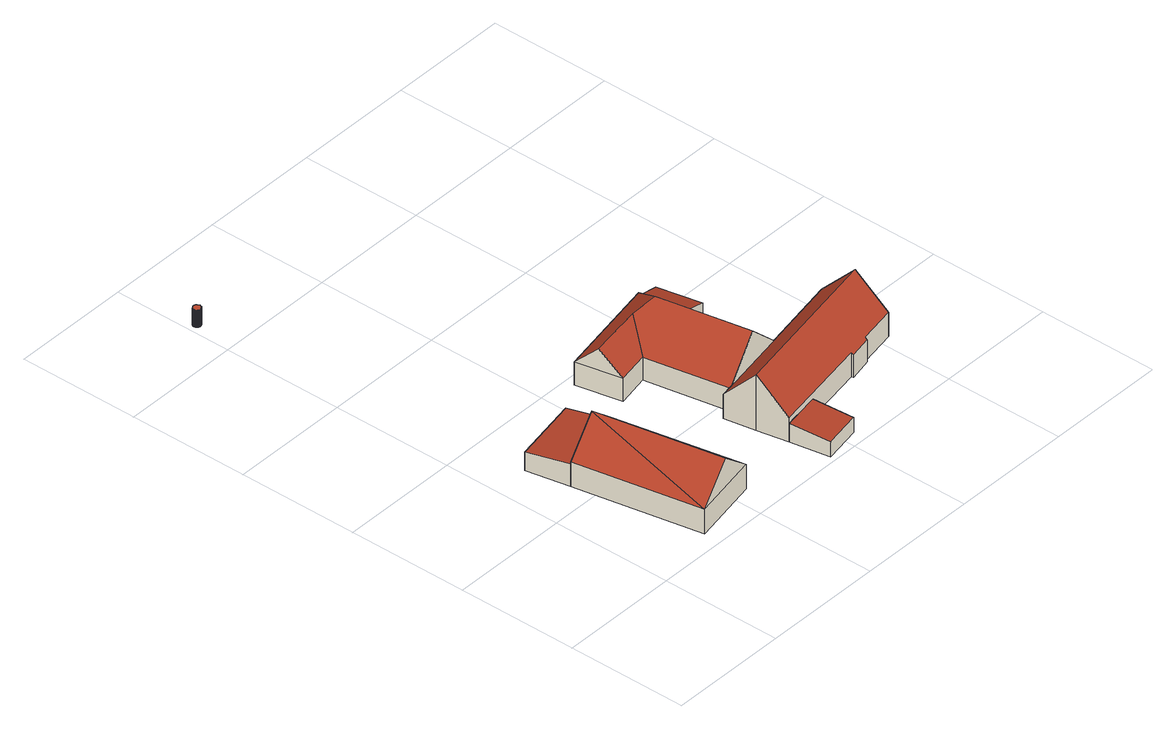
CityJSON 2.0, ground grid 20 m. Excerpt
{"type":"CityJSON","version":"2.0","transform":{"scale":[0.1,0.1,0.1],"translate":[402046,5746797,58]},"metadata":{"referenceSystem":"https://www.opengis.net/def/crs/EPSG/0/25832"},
"CityObjects":{
"building1":{"type":"Building","attributes":{"Gemeindeschluessel":"05515000","Geometrietyp2DReferenz":"3000","function":"31001_2700","roofType":"3100","measuredHeight":9.26},"geometry":[{"type":"Solid","lod":"2","boundaries":[[[[0,1,2,3]],[[4,5,1,0]],[[6,7,5,4]],[[3,2,7,6]],[[0,8,4]],[[6,9,3]],[[8,0,3]],[[3,9,8]],[[4,8,9]],[[9,6,4]],[[1,5,7,2]]]],"semantics":{"surfaces":[{"type":"WallSurface"},{"type":"RoofSurface"},{"type":"GroundSurface"}],"values":[[0,0,0,0,0,0,1,1,1,1,2]]}}]},
"building2":{"type":"Building","attributes":{"Gemeindeschluessel":"05515000","Geometrietyp2DReferenz":"3000","function":"31001_2700","roofType":"2100","measuredHeight":4.08},"geometry":[{"type":"Solid","lod":"2","boundaries":[[[[10,2,11,12]],[[13,7,2,10]],[[14,15,7,13]],[[12,11,15,14]],[[13,10,12,14]],[[2,7,15,11]]]],"semantics":{"surfaces":[{"type":"WallSurface"},{"type":"RoofSurface"},{"type":"GroundSurface"}],"values":[[0,0,0,0,1,2]]}}]},
"building3":{"type":"Building","attributes":{"Gemeindeschluessel":"05515000","Geometrietyp2DReferenz":"3000","function":"31001_2500","roofType":"1000","measuredHeight":3},"address":[{"country":"Germany","locality":"Münster","thoroughfareNumber":"88a","thoroughfareName":"Bönneweg"}],"geometry":[{"type":"Solid","lod":"2","boundaries":[[[[16,17,18,19]],[[20,21,17,16]],[[22,23,21,20]],[[24,25,23,22]],[[26,27,25,24]],[[28,29,27,26]],[[30,31,29,28]],[[32,33,31,30]],[[34,35,33,32]],[[36,37,35,34]],[[38,39,37,36]],[[40,41,39,38]],[[42,43,41,40]],[[44,45,43,42]],[[46,47,45,44]],[[48,49,47,46]],[[50,51,49,48]],[[52,53,51,50]],[[54,55,53,52]],[[56,57,55,54]],[[58,59,57,56]],[[60,61,59,58]],[[62,63,61,60]],[[64,65,63,62]],[[66,67,65,64]],[[68,69,67,66]],[[70,71,69,68]],[[19,18,71,70]],[[68,66,64,62,60,58,56,54,52,50,48,46,44,42,40,38,36,34,32,30,28,26,24,22,20,16,19,70]],[[17,21,23,25,27,29,31,33,35,37,39,41,43,45,47,49,51,53,55,57,59,61,63,65,67,69,71,18]]]],"semantics":{"surfaces":[{"type":"WallSurface"},{"type":"RoofSurface"},{"type":"GroundSurface"}],"values":[[0,0,0,0,0,0,0,0,0,0,0,0,0,0,0,0,0,0,0,0,0,0,0,0,0,0,0,0,1,2]]}}]},
"building4":{"type":"Building","attributes":{"Gemeindeschluessel":"05515000","Geometrietyp2DReferenz":"3000","function":"51009_1610","roofType":"2100","measuredHeight":3.23},"geometry":[{"type":"Solid","lod":"2","boundaries":[[[[72,73,74,75]],[[76,77,73,72]],[[78,79,77,76]],[[75,74,79,78]],[[76,72,75,78]],[[73,77,79,74]]]],"semantics":{"surfaces":[{"type":"WallSurface"},{"type":"RoofSurface"},{"type":"GroundSurface"}],"values":[[0,0,0,0,1,2]]}}]},
"building5":{"type":"Building","attributes":{"Gemeindeschluessel":"05515000","Geometrietyp2DReferenz":"3000","function":"31001_2700","roofType":"5000","measuredHeight":9.84},"geometry":[{"type":"Solid","lod":"2","boundaries":[[[[80,81,82,83]],[[84,85,81,80]],[[86,87,85,84]],[[88,89,87,86]],[[90,91,89,88]],[[92,93,91,90]],[[94,95,93,92]],[[83,82,95,94]],[[96,92,90,97]],[[97,90,88,86]],[[86,98,97]],[[84,99,100,98,86]],[[80,83,100,99]],[[97,98,100,83,94,96]],[[96,94,92]],[[99,84,80]],[[81,85,87,89,91,93,95,82]]]],"semantics":{"surfaces":[{"type":"WallSurface"},{"type":"RoofSurface"},{"type":"GroundSurface"}],"values":[[0,0,0,0,0,0,0,0,1,1,1,1,1,1,0,0,2]]}}]},
"building6":{"type":"Building","attributes":{"Gemeindeschluessel":"05515000","Geometrietyp2DReferenz":"3000","function":"31001_1000","roofType":"5000","measuredHeight":9.73},"address":[{"country":"Germany","locality":"Münster","thoroughfareNumber":"88","thoroughfareName":"Bönneweg"}],"geometry":[{"type":"Solid","lod":"2","boundaries":[[[[101,102,103,104]],[[105,106,102,101]],[[107,108,106,105]],[[109,110,108,107]],[[111,112,110,109]],[[113,114,112,111]],[[115,116,114,113]],[[117,73,116,115]],[[118,119,73,117]],[[120,121,119,118]],[[122,123,121,120]],[[104,103,123,122]],[[117,115,113,111,109,107,105,118]],[[101,104,122,120,118,105]],[[102,106,108,110,112,114,116,73,119,121,123,103]]]],"semantics":{"surfaces":[{"type":"WallSurface"},{"type":"RoofSurface"},{"type":"GroundSurface"}],"values":[[0,0,0,0,0,0,0,0,0,0,0,0,1,1,2]]}}]},
"building7":{"type":"Building","attributes":{"Gemeindeschluessel":"05515000","Geometrietyp2DReferenz":"3000","function":"31001_2700","roofType":"2100","measuredHeight":3.89},"geometry":[{"type":"Solid","lod":"2","boundaries":[[[[124,125,89,126]],[[127,128,125,124]],[[129,91,128,127]],[[126,89,91,129]],[[127,124,126,129]],[[125,128,91,89]]]],"semantics":{"surfaces":[{"type":"WallSurface"},{"type":"RoofSurface"},{"type":"GroundSurface"}],"values":[[0,0,0,0,1,2]]}}]}
},
"vertices":[
[229,50,47],[229,50,4],[188,260,4],[188,260,47],[115,28,47],[115,28,4],[75,238,47],[75,238,4],[172,39,97],[132,249,97],
[188,260,44],[174,332,4],[174,332,36],[75,238,44],[61,310,36],[61,310,4],
[18,863,35],[18,863,5],[20,864,5],[20,864,35],[18,862,35],[18,862,5],[16,862,35],[16,862,5],[15,861,35],[15,861,5],[13,861,35],[13,861,5],[12,862,35],[12,862,5],[11,862,35],[11,862,5],[10,863,35],[10,863,5],[9,864,35],[9,864,5],[8,865,35],[8,865,5],[8,866,35],[8,866,5],[8,867,35],[8,867,5],[8,869,35],[8,869,5],[8,870,35],[8,870,5],[9,871,35],[9,871,5],[9,872,35],[9,872,5],[11,873,35],[11,873,5],[13,874,35],[13,874,5],[15,874,35],[15,874,5],[16,874,35],[16,874,5],[18,873,35],[18,873,5],[19,872,35],[19,872,5],[19,871,35],[19,871,5],[20,870,35],[20,870,5],[20,869,35],[20,869,5],[21,868,35],[21,868,5],[20,866,35],[20,866,5],
[348,74,37],[348,74,4],[360,9,4],[360,9,30],[411,86,37],[411,86,4],[423,21,30],[423,21,4],
[269,309,43],[269,309,3],[323,320,3],[323,320,43],[253,385,43],[253,385,3],[430,419,43],[430,419,3],[430,415,43],[430,415,3],[445,343,43],[445,343,3],[470,205,43],[470,205,3],[349,182,43],[349,182,3],[410,194,102],[384,331,102],[381,347,102],[261,347,80],[354,365,79],
[598,230,46],[598,230,4],[470,205,4],[470,205,46],[608,177,101],[608,177,4],[618,125,46],[618,125,4],[555,113,46],[555,113,4],[555,110,43],[555,110,4],[517,102,43],[517,102,4],[516,105,46],[516,105,4],[348,74,46],[338,126,101],[338,126,4],[329,178,46],[329,178,4],[349,182,46],[349,182,4],
[472,424,26],[472,424,3],[430,415,42],[487,351,26],[487,351,3],[445,343,42]
]}
